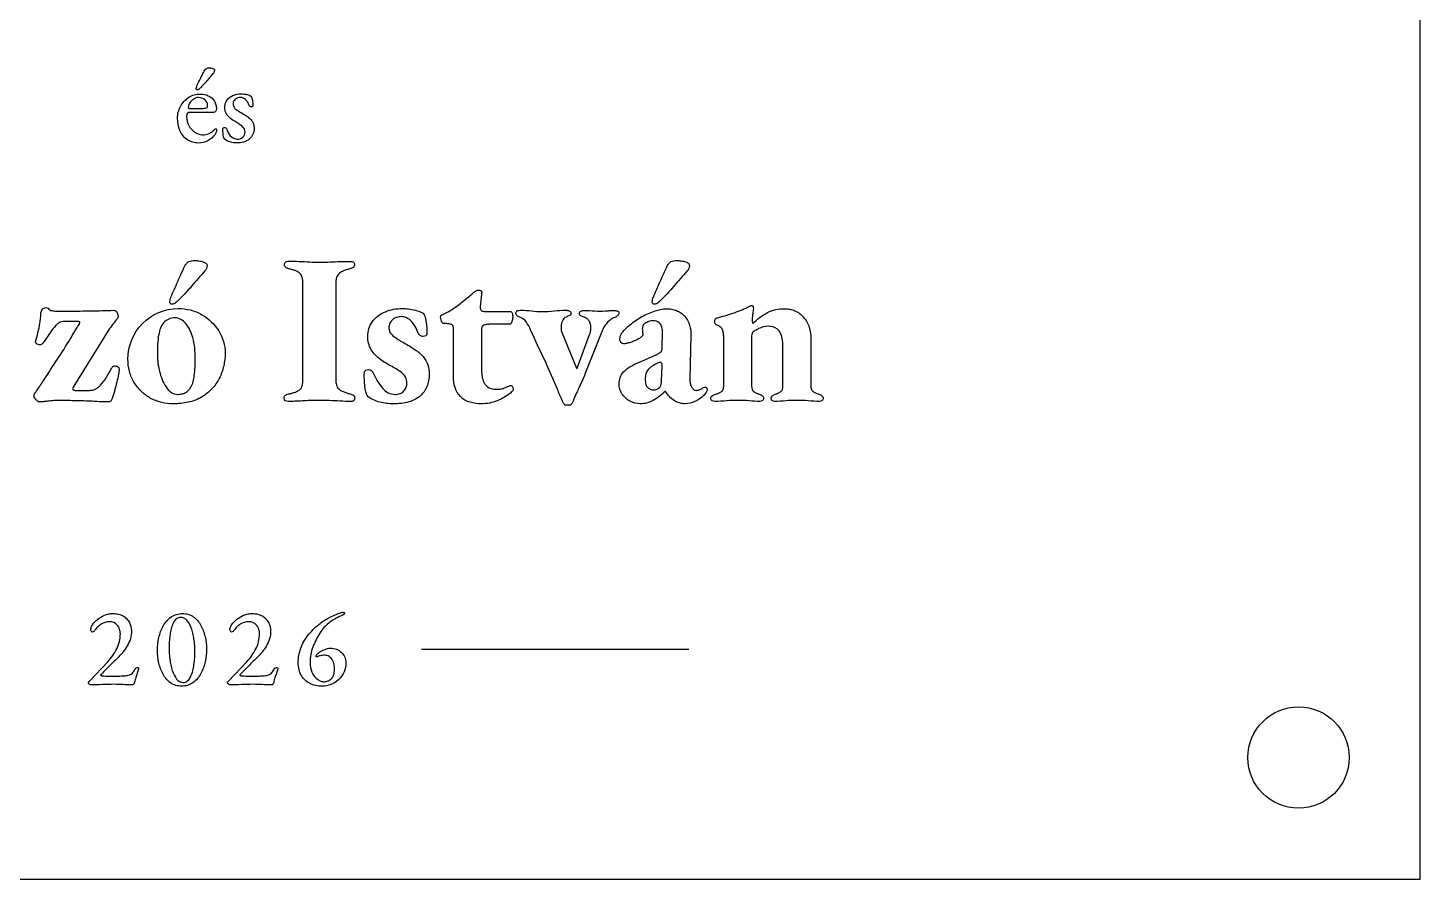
# Model space of a CAD drawing. Header units: millimetres. Extents: x 0 to 297, y 0 to 210.
# Drawn here: x 125.3 to 297, y 0 to 105 of the extents above; entities that cross this region are included whole.
import ezdxf

# ---------------------------------------------------------------- set-up
doc = ezdxf.new("R2010")
doc.units = ezdxf.units.MM
for name, color, linetype in [('FURAT', 1, 'Continuous'), ('KONTUR', 8, 'Continuous'), ('SZOVEG_0.5mm', 7, 'Continuous'), ('VONAL_0.15mm', 3, 'Continuous')]:
    doc.layers.add(name, color=color, linetype=linetype)

msp = doc.modelspace()

# ---------------------------------------------------------------- linework, layer by layer
at = {"layer": 'FURAT'}
msp.add_circle((282, 15), 6.25, dxfattribs=at)
at = {"layer": 'KONTUR'}
msp.add_lwpolyline([(0, 0), (297, 0), (297, 210), (0, 210)], close=True, dxfattribs=at)
at = {"layer": 'SZOVEG_0.5mm'}
for points in [[(146.19, 97.34, -0.222348), (146.1, 97.38, -0.175685), (146.07, 97.48, -0.063463), (146.08, 97.62, -0.017061), (146.12, 97.75, -0.032042), (146.45, 98.49, 0.000821), (146.82, 99.21, -0.001825), (146.98, 99.5, -0.008503), (147.14, 99.79, -0.115431), (147.33, 99.99, -0.143648), (147.6, 100.07, -0.029358), (147.86, 100.05, -0.046406), (148.11, 100, -0.104195), (148.26, 99.91, -0.216445), (148.33, 99.76, -0.135203), (148.29, 99.6, -0.020677), (148.19, 99.46, -0.007696), (147.42, 98.51, -0.021585), (146.59, 97.61, -0.014591), (146.48, 97.5, -0.036775), (146.36, 97.41, -0.033396), (146.28, 97.36, -0.112082)], [(146.33, 90.79, -0.067265), (145.64, 90.89, -0.079305), (145, 91.17, -0.150458), (144.05, 92.33, -0.097363), (143.76, 93.84, -0.123847), (144.13, 95.31, -0.127606), (145.16, 96.43, -0.071866), (145.83, 96.74, -0.070936), (146.57, 96.84, -0.107961), (147.55, 96.63, -0.146151), (148.3, 95.97, -0.076318), (148.49, 95.52, -0.063947), (148.56, 95.03, -0.058823), (148.53, 94.85, -0.130518), (148.45, 94.69, -0.135178), (148.3, 94.6, -0.069909), (148.12, 94.57), (145.25, 94.57, 0.076691), (145.09, 94.55, 0.156544), (144.97, 94.46, 0.138666), (144.89, 94.27, 0.023092), (144.88, 94.06, 0.119743), (145.15, 92.96, 0.127202), (145.9, 92.13, 0.125457), (146.77, 91.82, 0.132681), (147.67, 91.98, 0.047383), (148.01, 92.18, 0.039307), (148.31, 92.43, -0.037749), (148.37, 92.51, -0.196567), (148.46, 92.54, -0.243522), (148.55, 92.5, -0.155052), (148.58, 92.39, -0.105346), (148.52, 92.12, -0.03674), (148.39, 91.86, -0.129045), (147.5, 91.07, -0.117904)], [(145.26, 95.05), (146.37, 95.05, 0.007885), (146.85, 95.05, 0.048855), (147.33, 95.12, 0.268896), (147.44, 95.26, 0.034905), (147.46, 95.46, 0.232728), (147.12, 96.14, 0.165529), (146.37, 96.4, 0.142371), (145.75, 96.22, 0.095903), (145.27, 95.76, 0.068834), (145.14, 95.5, 0.099761), (145.09, 95.21, 0.06414), (145.1, 95.15, 0.133074), (145.13, 95.09, 0.133074), (145.19, 95.06, 0.06414)], [(151.06, 90.81, -0.069535), (150.25, 90.92, -0.101049), (149.53, 91.29, -0.07883), (149.43, 91.57, -0.018135), (149.39, 91.86, -0.01065), (149.36, 92.22, -0.016035), (149.35, 92.57, -0.288072), (149.42, 92.68, -0.112694), (149.56, 92.71, -0.0988), (149.7, 92.68, -0.237284), (149.78, 92.59, 0.046133), (150.01, 92.05, 0.087931), (150.36, 91.6, 0.153779), (151.1, 91.27, 0.232932), (151.82, 91.52, 0.197798), (152.08, 92.15, 0.199932), (151.81, 92.77, 0.042274), (151.42, 93.09, 0.012854), (151, 93.36, -0.02344), (150.29, 93.83, -0.113302), (149.75, 94.46, -0.069262), (149.62, 94.8, -0.053388), (149.58, 95.17, -0.065889), (149.64, 95.62, -0.078132), (149.83, 96.03, -0.154537), (150.59, 96.66, -0.095899), (151.59, 96.86, -0.024257), (151.97, 96.84, -0.046088), (152.35, 96.76, -0.015225), (152.58, 96.69, -0.067251), (152.8, 96.58, -0.083335), (152.92, 96.34, -0.019921), (152.99, 96.08, -0.026435), (153.04, 95.73, -0.027716), (153.06, 95.38, -0.304867), (153, 95.29, -0.097086), (152.88, 95.27, -0.097636), (152.71, 95.3, -0.202967), (152.59, 95.42, 0.038799), (152.41, 95.82, 0.078819), (152.14, 96.16, 0.180158), (151.52, 96.41, 0.172765), (150.88, 96.21, 0.23482), (150.61, 95.66, 0.190338), (150.84, 95.07, 0.05876), (151.19, 94.78, 0.018235), (151.57, 94.55, -0.018655), (152.22, 94.16, -0.056356), (152.8, 93.68, -0.113764), (153.11, 93.17, -0.078926), (153.2, 92.59, -0.101797), (153.05, 91.87, -0.116617), (152.62, 91.29, -0.111649), (151.89, 90.91, -0.064058)], [(143.08, 70.91, -0.08229), (142.98, 70.93, -0.137772), (142.89, 70.99, -0.124548), (142.83, 71.1, -0.049815), (142.82, 71.22, -0.058971), (142.86, 71.51, -0.057071), (142.95, 71.78, -0.004141), (143.79, 73.72, -0.005385), (144.66, 75.64, -0.049513), (144.87, 75.94, -0.110074), (145.15, 76.17, -0.073325), (145.49, 76.27, -0.037929), (145.85, 76.3, -0.030587), (146.4, 76.26, -0.052043), (146.94, 76.14, -0.086821), (147.25, 75.96, -0.227319), (147.4, 75.67, -0.101615), (147.32, 75.32, -0.076035), (147.13, 75.01, 0.008492), (145.5, 73.14, -0.026801), (143.79, 71.33, -0.019964), (143.61, 71.16, -0.042676), (143.41, 71.01, -0.043256), (143.25, 70.94, -0.090758)], [(157.41, 58.92, -0.122489), (157.05, 59.01, -0.277638), (156.89, 59.29, -0.090994), (156.92, 59.48, -0.106), (157.02, 59.64, -0.094892), (157.21, 59.77, -0.043332), (157.44, 59.84, 0.013935), (157.87, 59.94, 0.026465), (158.29, 60.08, 0.02559), (158.57, 60.21, 0.05589), (158.83, 60.38, 0.164755), (159.15, 60.91, 0.055784), (159.22, 61.55), (159.22, 73.48, 0.024352), (159.21, 73.85, 0.045258), (159.14, 74.2, 0.046834), (159.04, 74.46, 0.075401), (158.88, 74.68, 0.07182), (158.64, 74.87, 0.02901), (158.36, 75.01, 0.030414), (157.93, 75.16, 0.014635), (157.49, 75.27, -0.043332), (157.27, 75.35, -0.094892), (157.08, 75.48, -0.106), (156.97, 75.64, -0.090994), (156.94, 75.82, -0.262668), (157.1, 76.12, -0.136675), (157.46, 76.22, -0.010115), (158.76, 76.19, -0.005172), (160.05, 76.13, 0.029461), (162.57, 76.12, -0.014166), (165.09, 76.19, -0.046883), (165.28, 76.17, -0.10623), (165.45, 76.1, -0.137671), (165.55, 75.98, -0.103575), (165.59, 75.82, -0.072181), (165.56, 75.62, -0.164915), (165.44, 75.46, -0.068383), (165.23, 75.34, -0.022364), (165.01, 75.27, 0.01342), (164.56, 75.14, 0.027748), (164.13, 74.97, 0.026126), (163.86, 74.82, 0.066793), (163.61, 74.63, 0.144529), (163.33, 74.09, 0.048135), (163.27, 73.46), (163.27, 61.58, 0.063546), (163.35, 60.97, 0.142772), (163.65, 60.46, 0.058181), (163.91, 60.27, 0.025845), (164.2, 60.13, 0.026842), (164.62, 59.97, 0.013884), (165.06, 59.84, -0.024333), (165.27, 59.77, -0.060077), (165.47, 59.66, -0.152363), (165.58, 59.51, -0.0845), (165.61, 59.32, -0.08962), (165.58, 59.16, -0.122262), (165.49, 59.03, -0.127924), (165.33, 58.94, -0.054482), (165.14, 58.92, -0.014793), (163.8, 58.96, 0.005181), (162.46, 59.03, 0.015952), (160.58, 59.04, 0.008068), (158.7, 58.96, -0.00631), (158.06, 58.93, -0.008098)], [(202.57, 70.91, -0.08229), (202.46, 70.93, -0.137771), (202.37, 70.99, -0.124548), (202.32, 71.1, -0.049816), (202.31, 71.22, -0.058971), (202.34, 71.51, -0.057071), (202.44, 71.78, -0.00414), (203.28, 73.72, -0.005386), (204.15, 75.64, -0.049513), (204.35, 75.94, -0.110074), (204.64, 76.17, -0.073325), (204.97, 76.27, -0.037929), (205.33, 76.3, -0.030587), (205.88, 76.26, -0.052043), (206.42, 76.14, -0.086821), (206.74, 75.96, -0.227319), (206.88, 75.67, -0.101615), (206.81, 75.32, -0.076035), (206.62, 75.01, 0.008492), (204.98, 73.14, -0.0268), (203.28, 71.33, -0.019964), (203.1, 71.16, -0.042675), (202.89, 71.01, -0.043255), (202.74, 70.94, -0.090758)], [(181.25, 58.63, -0.065486), (179.85, 58.82, -0.133623), (178.65, 59.51, -0.123351), (177.98, 60.66, -0.071862), (177.78, 62), (177.78, 68.04, 0.106289), (177.74, 68.24, 0.150004), (177.61, 68.38, 0.065112), (177.49, 68.44, 0.022568), (177.37, 68.47, 0.024832), (177.17, 68.5, 0.011628), (176.97, 68.52), (176.63, 68.52, -0.239199), (176.44, 68.61, -0.064755), (176.32, 68.82, -0.034289), (176.22, 69.16, -0.161579), (176.25, 69.5, -0.085856), (176.29, 69.57, -0.126052), (176.36, 69.62, 0.036659), (177.06, 69.94, 0.021715), (177.72, 70.34, 0.021875), (178.99, 71.28, 0.009789), (180.2, 72.3, 0.005127), (180.51, 72.53, -0.161574), (180.86, 72.64, -0.043215), (181.04, 72.63, -0.137373), (181.2, 72.55, -0.132785), (181.25, 72.48, -0.050865), (181.27, 72.4, -0.049633), (181.27, 72.26, -0.018728), (181.25, 72.12), (181.1, 70.57, 0.075561), (181.11, 70.32, 0.188881), (181.24, 70.13, 0.107455), (181.47, 70.04, 0.044371), (181.73, 70.01), (184.85, 70.01, -0.280621), (184.95, 69.95, -0.017894), (185.01, 69.83, -0.126489), (185.09, 69.31, -0.050069), (184.99, 68.78, -0.018025), (184.94, 68.65, -0.058807), (184.87, 68.52, -0.065404), (184.82, 68.46, -0.177842), (184.75, 68.44), (182.3, 68.44, 0.013832), (182.05, 68.43, 0.029392), (181.8, 68.4, 0.027587), (181.63, 68.36, 0.07291), (181.48, 68.29, 0.167025), (181.3, 68.07, 0.083822), (181.25, 67.78), (181.25, 62.81, 0.023073), (181.28, 62.28, 0.039482), (181.37, 61.76, 0.040335), (181.5, 61.37, 0.062498), (181.71, 61.01, 0.116239), (182.26, 60.57, 0.112186), (182.94, 60.42, 0.018224), (183.51, 60.44, 0.086549), (184.05, 60.58, -0.006669), (184.37, 60.71, -0.010695), (184.7, 60.84, -0.013596), (184.77, 60.88, -0.102676), (184.85, 60.89, -0.181962), (184.98, 60.85, -0.097098), (185.06, 60.73, -0.068289), (185.13, 60.56, -0.047765), (185.14, 60.37, -0.180175), (185.1, 60.25, -0.012275), (185.01, 60.14, -0.030308), (184.81, 59.96, -0.009095), (184.59, 59.79, -0.042021), (183.9, 59.35, -0.021814), (183.16, 59, -0.053081), (182.23, 58.72, -0.045964)], [(126.68, 58.87, -0.130839), (126.61, 58.89, -0.023206), (126.54, 58.93, -0.031823), (126.43, 59.02, -0.011236), (126.33, 59.12, -0.05895), (126.15, 59.34, -0.13834), (126.08, 59.6, -0.127125), (126.14, 59.85, -0.013204), (126.27, 60.08, -0.022819), (126.72, 60.72, 0.027367), (127.16, 61.37, -0.005741), (128.76, 63.84, 0.009873), (130.34, 66.32, -0.000991), (130.99, 67.39, -0.000522), (131.65, 68.46, 0.051513), (131.69, 68.57, 0.064534), (131.7, 68.67, 0.233013), (131.68, 68.72, 0.083527), (131.62, 68.75, 0.065258), (131.51, 68.77, 0.015273), (131.39, 68.78), (129.94, 68.8, 0.035519), (129.61, 68.78, 0.055547), (129.3, 68.7, 0.075144), (129.01, 68.54, 0.042272), (128.76, 68.31, 0.032887), (128.57, 68.09, 0.001007), (128.4, 67.87, 0.0163), (127.9, 67.16, -0.007906), (127.4, 66.44, -0.002349), (127.25, 66.22, -0.039946), (127.08, 66.02, -0.205371), (126.85, 65.91, -0.087838), (126.58, 65.94, -0.100415), (126.35, 66.06, -0.250723), (126.26, 66.28, 0.009971), (126.55, 67.43, 0.011629), (126.79, 68.58, 0.013906), (126.88, 69.19, 0.031069), (126.92, 69.8, -0.09483), (126.97, 70.07, -0.102155), (127.12, 70.29, -0.070414), (127.3, 70.43, -0.126724), (127.52, 70.49, -0.149152), (127.79, 70.41, -0.036409), (128.02, 70.22, 0.121944), (128.25, 70.12, 0.019679), (128.51, 70.08, 0.026446), (129.19, 70.04, 0.012088), (129.88, 70.05, -0.002784), (130.12, 70.06, -0.008079), (130.36, 70.07, 0.004525), (133.12, 70.09, 0.00547), (135.88, 70.17, -0.263788), (136.24, 69.97, -0.080291), (136.41, 69.54, -0.075968), (136.42, 69.34, -0.126513), (136.36, 69.15, 0.029446), (135.79, 68.45, -0.003958), (135.25, 67.73), (130.89, 60.68, 0.06271), (130.83, 60.54, 0.209809), (130.85, 60.39, 0.145527), (130.91, 60.34, 0.045431), (130.98, 60.31, 0.046637), (131.12, 60.29, 0.016537), (131.26, 60.29), (132.91, 60.29, 0.045713), (133.26, 60.32, 0.053066), (133.6, 60.42, 0.070455), (133.94, 60.62, 0.037325), (134.23, 60.89, 0.056), (135, 61.92, 0.004737), (135.65, 63.05, -0.064129), (135.74, 63.18, -0.095708), (135.88, 63.27, -0.094735), (136.03, 63.3, -0.059614), (136.2, 63.28, -0.05082), (136.35, 63.24, -0.101766), (136.47, 63.15, -0.109168), (136.54, 63.03, -0.079159), (136.57, 62.89, -0.044579), (136.54, 62.6, -0.001788), (136.49, 62.31, -0.01637), (136.26, 61.3, -0.001332), (136, 60.29, -0.008467), (135.86, 59.79, -0.012319), (135.7, 59.29, -0.056077), (135.63, 59.12, -0.100802), (135.52, 58.97, -0.10451), (135.37, 58.89, -0.07096), (135.2, 58.87, -0.011497), (134.08, 58.89, -0.000789), (132.96, 58.95, 0.008495), (130.98, 59.01, 0.00379), (129, 59.03, 0.01625), (128.36, 59.01, 0.013029), (127.72, 58.95, -0.006021), (127.2, 58.89, -0.02326)], [(210.04, 58.92, -0.12249), (209.68, 59.01, -0.277638), (209.51, 59.29, -0.266421), (209.71, 59.63, -0.051935), (210.12, 59.81, 0.019768), (210.47, 59.95, 0.028417), (210.81, 60.12, 0.189574), (211.05, 60.41, 0.076886), (211.11, 60.81), (211.11, 66.83, 0.036012), (211.08, 67.33, 0.066328), (210.94, 67.81, 0.13317), (210.68, 68.13, 0.103784), (210.3, 68.31, -0.220298), (210.08, 68.48, -0.115126), (210.01, 68.78, -0.111757), (210.07, 69.05, -0.211616), (210.27, 69.23, 0.0136), (211.26, 69.49, 0.009066), (212.23, 69.79, 0.014264), (213.16, 70.13, 0.024641), (214.06, 70.54, 0.033998), (214.29, 70.67, -0.151029), (214.53, 70.75, -0.078813), (214.65, 70.73, -0.216098), (214.73, 70.66, -0.064446), (214.76, 70.55, -0.036883), (214.77, 70.43, -0.031119), (214.75, 70.1, -0.004365), (214.7, 69.76, 0.016135), (214.64, 69.23, 0.044287), (214.65, 68.7, -0.010154), (214.66, 68.61, 0.183607), (214.69, 68.54, -0.030097), (215.55, 69.28, -0.043806), (216.5, 69.88, -0.068771), (217.54, 70.25, -0.050132), (218.63, 70.36, -0.047469), (219.28, 70.29, -0.056252), (219.89, 70.1, -0.056196), (220.45, 69.78, -0.046749), (220.93, 69.34, -0.115325), (221.65, 68.07, -0.071523), (221.87, 66.6), (221.87, 60.81, 0.076887), (221.93, 60.41, 0.189574), (222.17, 60.12, 0.028417), (222.51, 59.95, 0.019768), (222.86, 59.81, -0.069975), (223.22, 59.62, -0.237463), (223.39, 59.29, -0.242078), (223.25, 59.02, -0.156448), (222.94, 58.92, -0.023572), (221.55, 58.99, 0.023572), (220.16, 59.05, 0.023796), (218.78, 58.99, -0.023796), (217.4, 58.92, -0.156447), (217.09, 59.02, -0.242079), (216.95, 59.29, -0.237463), (217.12, 59.62, -0.069975), (217.48, 59.81, 0.022906), (217.81, 59.95, 0.040777), (218.13, 60.12, 0.1906), (218.35, 60.42, 0.060338), (218.4, 60.81), (218.4, 66.04, 0.058497), (218.3, 66.87, 0.112843), (217.94, 67.61, 0.193295), (216.91, 68.18, 0.129327), (215.69, 68.02, 0.028692), (215.22, 67.79, 0.020668), (214.77, 67.52, 0.095663), (214.61, 67.29, 0.10132), (214.56, 67.02), (214.56, 60.81, 0.071338), (214.62, 60.42, 0.190303), (214.85, 60.12, 0.027448), (215.17, 59.95, 0.020233), (215.5, 59.81, -0.094574), (215.87, 59.63, -0.229445), (216.03, 59.29, -0.242078), (215.89, 59.02, -0.156448), (215.58, 58.92, -0.024495), (214.24, 58.99, 0.024495), (212.9, 59.05, 0.022924), (211.47, 58.99, -0.022924)], [(143.24, 58.63, -0.058599), (141.78, 58.8, -0.069678), (140.4, 59.34, -0.06522), (139.27, 60.19, -0.064459), (138.39, 61.3, -0.07311), (137.83, 62.66, -0.062205), (137.64, 64.13, -0.1961), (139.44, 68.54, -0.201728), (143.82, 70.38, -0.061141), (145.35, 70.2, -0.070447), (146.77, 69.62, -0.121024), (148.84, 67.62, -0.141804), (149.63, 64.89, -0.055697), (149.45, 63.29, -0.061264), (148.91, 61.77, -0.071583), (148, 60.48, -0.06804), (146.78, 59.49, -0.086046), (145.08, 58.82, -0.050683)], [(143.77, 59.79, 0.051918), (144.26, 59.84, 0.073663), (144.73, 60.01, 0.074717), (145.11, 60.3, 0.05986), (145.4, 60.68, 0.071787), (145.69, 61.37, 0.031025), (145.83, 62.11, 0.021057), (145.93, 63.18, 0.011372), (145.95, 64.26, 0.0275), (145.88, 65.54, 0.041328), (145.63, 66.79, 0.038568), (145.29, 67.73, 0.070337), (144.75, 68.57, 0.093801), (144.16, 69.04, 0.122207), (143.43, 69.23, 0.09418), (142.69, 69.08, 0.102807), (142.06, 68.67, 0.090221), (141.65, 67.97, 0.042697), (141.44, 67.18, 0.029553), (141.3, 65.98, 0.013932), (141.27, 64.78, 0.032931), (141.35, 63.57, 0.037052), (141.6, 62.38, 0.035556), (141.96, 61.4, 0.060467), (142.49, 60.51, 0.084082), (143.06, 60, 0.143907)], [(170.37, 58.63, -0.060553), (168.71, 58.83, -0.095818), (167.22, 59.53, -0.08313), (166.98, 60.12, -0.02108), (166.87, 60.76, -0.02069), (166.8, 61.64, -0.017544), (166.8, 62.52, -0.310084), (166.97, 62.77, -0.092278), (167.32, 62.84, -0.084939), (167.52, 62.8, -0.089185), (167.69, 62.71, -0.048929), (167.8, 62.59, -0.121366), (167.87, 62.44, 0.028676), (168.39, 61.46, 0.040901), (169.03, 60.56, 0.097783), (169.74, 60, 0.120044), (170.61, 59.79, 0.084285), (171.2, 59.89, 0.133494), (171.68, 60.22, 0.085492), (171.96, 60.68, 0.090867), (172.05, 61.21, 0.112455), (171.91, 61.84, 0.104438), (171.51, 62.35, 0.034155), (170.89, 62.82, 0.023179), (170.21, 63.21, -0.036852), (168.78, 64.09, -0.09761), (167.65, 65.3, -0.081675), (167.32, 66.1, -0.057795), (167.22, 66.96, -0.073664), (167.36, 67.91, -0.086172), (167.78, 68.75, -0.140323), (169.4, 69.99, -0.094072), (171.45, 70.38, -0.02848), (172.26, 70.34, -0.036973), (173.05, 70.18, -0.008343), (173.36, 70.1, -0.017362), (173.67, 69.99, -0.015385), (173.87, 69.91, -0.046199), (174.05, 69.8, -0.061122), (174.16, 69.62, -0.024218), (174.24, 69.43, -0.025763), (174.33, 69.13, -0.012706), (174.39, 68.82, -0.026215), (174.49, 68.03, -0.018757), (174.52, 67.23, -0.306307), (174.37, 67, -0.095757), (174.05, 66.94, -0.092383), (173.85, 66.98, -0.054935), (173.67, 67.07, -0.037127), (173.52, 67.18, -0.113952), (173.42, 67.33, 0.038438), (173.07, 68.16, 0.083938), (172.54, 68.87, 0.083339), (171.99, 69.24, 0.107364), (171.34, 69.38, 0.085834), (170.79, 69.29, 0.079806), (170.29, 69.02, 0.120227), (169.94, 68.57, 0.108205), (169.82, 68.02, 0.130881), (169.96, 67.47, 0.087214), (170.33, 67.03, 0.031172), (170.95, 66.57, 0.018362), (171.61, 66.18, -0.012292), (172.35, 65.76, -0.020628), (173.07, 65.3, -0.020239), (173.59, 64.9, -0.037418), (174.05, 64.45, -0.110515), (174.62, 63.43, -0.071715), (174.79, 62.26, -0.04132), (174.72, 61.48, -0.057903), (174.51, 60.74, -0.059206), (174.16, 60.12, -0.057091), (173.67, 59.59, -0.061626), (173.02, 59.16, -0.045124), (172.29, 58.87, -0.043839), (171.34, 58.68, -0.026953)], [(191.66, 58.45, -0.142538), (191.57, 58.47, -0.059737), (191.5, 58.53, -0.055546), (191.41, 58.65, -0.020049), (191.33, 58.79, -0.021819), (190.68, 60.25, 0.01046), (190.06, 61.73, 0.011982), (188.69, 64.75, -0.006825), (187.3, 67.75, 0.057133), (186.78, 68.69, 0.159442), (185.96, 69.3, -0.02507), (185.76, 69.4, -0.091097), (185.59, 69.53, -0.117297), (185.51, 69.68, -0.064988), (185.49, 69.86, -0.346066), (185.69, 70.12, -0.059604), (186.12, 70.17, -0.030275), (187.42, 70.09, 0.030275), (188.72, 70.01, 0.026767), (190.19, 70.09, -0.026767), (191.66, 70.17, -0.053153), (191.87, 70.15, -0.03173), (192.07, 70.09, -0.114141), (192.23, 69.99, -0.196706), (192.29, 69.83, -0.121155), (192.25, 69.64, -0.172593), (192.11, 69.51, 0.002092), (191.9, 69.42, 0.00124), (191.69, 69.33, 0.198855), (191.22, 68.88, 0.101625), (191.08, 68.2), (191.08, 67.78, 0.064535), (191.11, 67.56, 0.051512), (191.19, 67.36), (192.95, 63.02), (193.03, 63.02), (194.58, 67.18, 0.064119), (194.7, 67.59, 0.040547), (194.74, 68.02, 0.053321), (194.69, 68.43, 0.082017), (194.54, 68.82, 0.105247), (194.26, 69.12, 0.068015), (193.9, 69.3, -0.016152), (193.69, 69.38, -0.026904), (193.49, 69.48, -0.163405), (193.36, 69.61, -0.107652), (193.32, 69.8, -0.184868), (193.38, 69.97, -0.120785), (193.53, 70.07, -0.035929), (193.72, 70.12, -0.053831), (193.92, 70.15, -0.00522), (195.21, 70.08, 0.032313), (196.5, 70.09, -0.006566), (197.02, 70.12, -0.00165), (197.55, 70.15, -0.059604), (197.97, 70.09, -0.346066), (198.18, 69.83, -0.212919), (198.03, 69.49, -0.094949), (197.68, 69.28, 0.072943), (197.21, 69.04, 0.050952), (196.8, 68.69, 0.047451), (196.42, 68.2, 0.038612), (196.13, 67.65), (194.08, 62.5, -0.040996), (193.89, 62, 0.009327), (193.67, 61.51, -0.000825), (193.47, 61.04, -0.027746), (193.24, 60.58, -0.001678), (193.11, 60.27, -0.000202), (192.98, 59.97), (192.61, 59.13, -0.009624), (192.45, 58.78, -0.022382), (192.27, 58.45)], [(200.84, 58.63, -0.124631), (199.54, 58.96, -0.126542), (198.56, 59.87, -0.07164), (198.3, 60.45, -0.071438), (198.21, 61.08, -0.086865), (198.35, 61.88, -0.101626), (198.77, 62.57, -0.071021), (199.55, 63.2, -0.03266), (200.44, 63.65), (202.78, 64.68, 0.011685), (203, 64.78, 0.02724), (203.21, 64.9, 0.023617), (203.33, 64.99, 0.081802), (203.43, 65.1, 0.072826), (203.48, 65.22, 0.027299), (203.51, 65.36, 0.029163), (203.54, 65.57, 0.013691), (203.54, 65.78), (203.57, 67.28, 0.05112), (203.53, 67.89, 0.105236), (203.31, 68.45, 0.223827), (202.61, 68.87, 0.126225), (201.76, 68.74, 0.031203), (201.48, 68.6, 0.065188), (201.23, 68.41, 0.155742), (201.08, 67.97, 0.035668), (201.1, 67.48, -0.009492), (201.12, 67.29, -0.019787), (201.13, 67.1, -0.162201), (201.09, 67, -0.039538), (201.02, 66.92, -0.043927), (200.87, 66.79, -0.014531), (200.71, 66.69, -0.028458), (200.23, 66.44, -0.019748), (199.73, 66.24, -0.026067), (199.27, 66.1, -0.059766), (198.79, 66.04, -0.233202), (198.44, 66.21, -0.165067), (198.31, 66.6, -0.09076), (198.39, 67.03, -0.063873), (198.6, 67.42, -0.052704), (199.04, 67.92, -0.017063), (199.55, 68.36, -0.048896), (201.02, 69.38, -0.047537), (202.66, 70.09, -0.023024), (203.33, 70.28, -0.056246), (204.02, 70.36, -0.040398), (204.67, 70.3, -0.055057), (205.29, 70.13, -0.056102), (205.82, 69.84, -0.054377), (206.28, 69.45, -0.117424), (206.91, 68.33, -0.078999), (207.07, 67.04), (206.94, 61.73, 0.053767), (206.97, 61.2, 0.085452), (207.15, 60.71, 0.086131), (207.39, 60.41, 0.180609), (207.72, 60.29, 0.094348), (208.19, 60.38, 0.093294), (208.59, 60.63, -0.313008), (208.89, 60.68, -0.293737), (209.06, 60.42, -0.092186), (209.03, 60.23, -0.039611), (208.95, 60.06, -0.039935), (208.78, 59.82, -0.018166), (208.59, 59.6, -0.077729), (207.57, 58.9, -0.112492), (206.38, 58.63, -0.067003), (205.68, 58.73, -0.070678), (205.04, 59.01, -0.067993), (204.43, 59.51, -0.043435), (203.94, 60.13), (203.89, 60.13, -0.019994), (203.14, 59.51, -0.046705), (202.32, 58.99, -0.05948), (201.6, 58.72, -0.058448)], [(202.41, 60.34, 0.038353), (202.66, 60.36, 0.077733), (202.89, 60.43, 0.063417), (203.09, 60.57, 0.033761), (203.26, 60.73, 0.109496), (203.4, 61.06, 0.051861), (203.44, 61.42), (203.52, 63.31, 0.01841), (203.51, 63.5, 0.179844), (203.44, 63.65, 0.258191), (203.2, 63.72, 0.059658), (202.94, 63.63, 0.023794), (202.34, 63.3, 0.064595), (201.81, 62.88, 0.140978), (201.51, 62.31, 0.051956), (201.44, 61.65, 0.024436), (201.46, 61.33, 0.049343), (201.52, 61.01, 0.051685), (201.61, 60.8, 0.087843), (201.76, 60.62, 0.071479), (202.06, 60.42, 0.108775)], [(138.15, 23.96, -0.015621), (137.04, 23.99, 0.015621), (135.93, 24.03, 0.009614), (134.48, 24, -0.009614), (133.03, 23.97, -0.162979), (132.95, 24, 0.007892), (132.87, 24.06, -0.034705), (132.79, 24.12, -0.207235), (132.76, 24.21, -0.064139), (132.76, 24.28, -0.133072), (132.8, 24.33), (132.9, 24.43), (135.15, 26.82, 0.071177), (136.26, 28.4, 0.118704), (136.71, 30.24, 0.077208), (136.61, 30.83, 0.113255), (136.32, 31.34, 0.204008), (135.37, 31.75, 0.145279), (134.33, 31.45, 0.050411), (133.92, 31.12, 0.054549), (133.58, 30.7, -0.06821), (133.44, 30.55, -0.179486), (133.26, 30.48, -0.214988), (133.18, 30.52, -0.052886), (133.12, 30.59, -0.209591), (133.09, 30.98, -0.068606), (133.27, 31.36, -0.08302), (133.92, 32.06, -0.060907), (134.74, 32.54, -0.054377), (135.29, 32.71, -0.04775), (135.86, 32.76, -0.055467), (136.48, 32.69, -0.079349), (137.05, 32.46, -0.07073), (137.49, 32.11, -0.070367), (137.82, 31.64, -0.10693), (138.08, 30.65, -0.090225), (137.94, 29.63, -0.048978), (137.56, 28.78, -0.046495), (137.03, 28.01, -0.027726), (136.42, 27.34, 0.001948), (135.78, 26.71, -0.003332), (135.13, 26.06, 0.0073), (134.49, 25.42, 0.002865), (134.41, 25.33, 0.01179), (134.33, 25.24, -0.03619), (134.29, 25.21, 0.217225), (134.27, 25.17, 0.243142), (134.29, 25.14, 0.053013), (134.32, 25.12, 0.052663), (134.39, 25.1, 0.013135), (134.47, 25.08, 0.026253), (135.46, 25.03, 0.010847), (136.45, 25.04, 0.004971), (136.81, 25.06, 0.005558), (137.16, 25.08, 0.023538), (137.69, 25.15, 0.149885), (138.15, 25.38, 0.05176), (138.32, 25.58, 0.024484), (138.46, 25.81, -0.023737), (138.61, 26.01, -0.225683), (138.82, 26.11, -0.288345), (138.93, 26.05, -0.162732), (138.95, 25.91, -0.026257), (138.79, 25.39, 0.012092), (138.61, 24.87, 0.01115), (138.53, 24.58, 0.014907), (138.46, 24.28, -0.138615), (138.36, 24.06, -0.223082)], [(144.23, 23.81, -0.068715), (143.55, 23.9, -0.085764), (142.93, 24.19, -0.117223), (141.98, 25.28, -0.064912), (141.46, 26.66, -0.058018), (141.29, 28.23, -0.054249), (141.46, 29.8, -0.066504), (141.99, 31.23, -0.118641), (142.98, 32.35, -0.087501), (143.65, 32.66, -0.065898), (144.38, 32.76, -0.068702), (145.07, 32.67, -0.084286), (145.69, 32.37, -0.120065), (146.64, 31.29, -0.063086), (147.15, 29.92, -0.058656), (147.33, 28.37, -0.052047), (147.16, 26.81, -0.066615), (146.64, 25.36, -0.118605), (145.65, 24.22, -0.089519), (144.97, 23.9, -0.065877)], [(155.31, 23.96, -0.015621), (154.2, 23.99, 0.015621), (153.09, 24.03, 0.009614), (151.64, 24, -0.009614), (150.2, 23.97, -0.162979), (150.11, 24, 0.007892), (150.04, 24.06, -0.034705), (149.96, 24.12, -0.207235), (149.92, 24.21, -0.064139), (149.93, 24.28, -0.133072), (149.96, 24.33), (150.06, 24.43), (152.31, 26.82, 0.071177), (153.42, 28.4, 0.118704), (153.87, 30.24, 0.077208), (153.78, 30.83, 0.113255), (153.48, 31.34, 0.204007), (152.53, 31.75, 0.145279), (151.5, 31.45, 0.050411), (151.08, 31.12, 0.05455), (150.74, 30.7, -0.068207), (150.6, 30.55, -0.179487), (150.42, 30.48, -0.214988), (150.34, 30.52, -0.052886), (150.29, 30.59, -0.209591), (150.25, 30.98, -0.068606), (150.43, 31.36, -0.08302), (151.08, 32.06, -0.060907), (151.91, 32.54, -0.054377), (152.45, 32.71, -0.04775), (153.02, 32.76, -0.055467), (153.64, 32.69, -0.079349), (154.22, 32.46, -0.07073), (154.66, 32.11, -0.070366), (154.98, 31.64, -0.10693), (155.24, 30.65, -0.090225), (155.1, 29.63, -0.048978), (154.72, 28.78, -0.046495), (154.19, 28.01, -0.027726), (153.58, 27.34, 0.001948), (152.94, 26.71, -0.003332), (152.29, 26.06, 0.0073), (151.65, 25.42, 0.002865), (151.57, 25.33, 0.01179), (151.49, 25.24, -0.03619), (151.45, 25.21, 0.217225), (151.43, 25.17, 0.243141), (151.45, 25.14, 0.053013), (151.48, 25.12, 0.052663), (151.55, 25.1, 0.013135), (151.63, 25.08, 0.026253), (152.62, 25.03, 0.010847), (153.61, 25.04, 0.004971), (153.97, 25.06, 0.005558), (154.33, 25.08, 0.023538), (154.85, 25.15, 0.149884), (155.31, 25.38, 0.05176), (155.48, 25.58, 0.024484), (155.62, 25.81, -0.023737), (155.77, 26.01, -0.225683), (155.98, 26.11, -0.288345), (156.09, 26.05, -0.162732), (156.11, 25.91, -0.026257), (155.95, 25.39, 0.012092), (155.77, 24.87, 0.01115), (155.69, 24.58, 0.014907), (155.62, 24.28, -0.138615), (155.52, 24.06, -0.223082)], [(161.55, 23.79, -0.05347), (160.79, 23.87, -0.064701), (160.09, 24.13, -0.071679), (159.5, 24.54, -0.067716), (159.04, 25.11, -0.082235), (158.74, 25.87, -0.0535), (158.65, 26.68, -0.084113), (158.96, 28.48, -0.084973), (159.84, 30.06, -0.026775), (160.47, 30.78, -0.027777), (161.18, 31.41, -0.047101), (162.49, 32.28, -0.052322), (163.95, 32.87, -0.054019), (164.09, 32.91, -0.08812), (164.23, 32.9, -0.048348), (164.29, 32.89, -0.226421), (164.33, 32.85, -0.083527), (164.33, 32.82, -0.233013), (164.33, 32.8, -0.211485), (164.17, 32.6, -0.025068), (163.92, 32.47, 0.028226), (163.15, 32.08, 0.04063), (162.43, 31.59, 0.040911), (161.82, 31.02, 0.032608), (161.31, 30.36, 0.04905), (160.45, 28.62, 0.090888), (160.1, 26.73, 0.085999), (160.33, 25.54, 0.152597), (161.05, 24.63, 0.060792), (161.43, 24.42, 0.090465), (161.85, 24.35, 0.117846), (162.34, 24.45, 0.096964), (162.75, 24.75, 0.130914), (163.06, 25.34, 0.055369), (163.13, 26.02, 0.091257), (162.99, 26.77, 0.123544), (162.56, 27.39, 0.159917), (162.04, 27.6, 0.060249), (161.46, 27.58, 0.037868), (161.25, 27.53, 0.038101), (161.05, 27.45, -0.042427), (160.95, 27.41, -0.250288), (160.86, 27.42, -0.133074), (160.85, 27.44, -0.06414), (160.85, 27.46, -0.218651), (160.85, 27.57, -0.066006), (160.91, 27.67, -0.013268), (161.08, 27.84, -0.04346), (161.27, 27.98, -0.058274), (161.55, 28.16, -0.009763), (161.85, 28.3, -0.042435), (162.24, 28.44, -0.063389), (162.64, 28.49, -0.190556), (163.97, 27.97, -0.207296), (164.52, 26.68, -0.205228), (163.64, 24.63, -0.192612)], [(144.47, 24.26, 0.160749), (144.95, 24.42, 0.104243), (145.29, 24.81, 0.059574), (145.59, 25.51, 0.028981), (145.75, 26.25, 0.037641), (145.9, 27.95, 0.040821), (145.79, 29.65, 0.021796), (145.66, 30.32, 0.029818), (145.45, 30.98, 0.036444), (145.22, 31.49, 0.063378), (144.9, 31.93, 0.089594), (144.55, 32.19, 0.115071), (144.13, 32.29, 0.15713), (143.66, 32.14, 0.107468), (143.31, 31.75, 0.061597), (143.03, 31.07, 0.028921), (142.87, 30.34, 0.03659), (142.72, 28.64, 0.039571), (142.84, 26.93, 0.020458), (142.97, 26.25, 0.029276), (143.17, 25.59, 0.071041), (143.65, 24.68, 0.239726)]]:
    msp.add_lwpolyline(points, format="xyb", close=True, dxfattribs=at)
at = {"layer": 'VONAL_0.15mm'}
msp.add_line((173.83, 28.36), (206.83, 28.36), dxfattribs=at)

doc.saveas('drawing.dxf')
